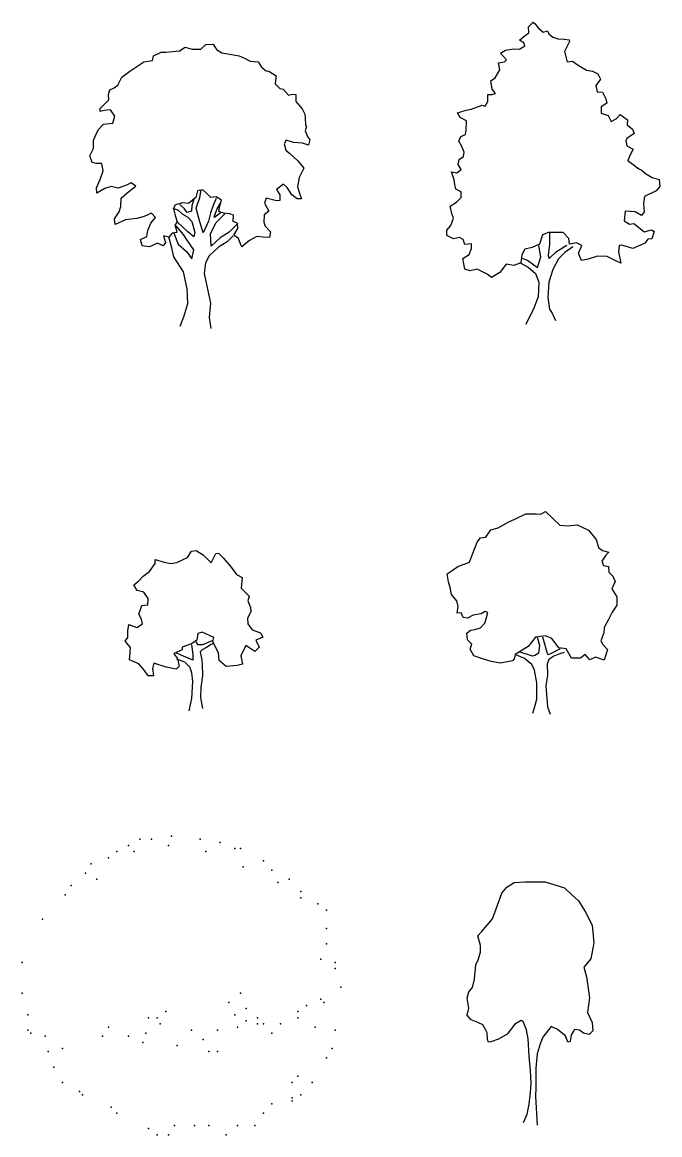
# Model space of a CAD drawing. Header units: metres. Extents: x 129 to 193, y 25 to 172.
# Drawn here: x 129.84 to 153.27, y 98.68 to 139.57 of the extents above; entities that cross this region are included whole.
import ezdxf

# ---------------------------------------------------------------- set-up
doc = ezdxf.new("R2010")
doc.units = ezdxf.units.M
doc.layers.get('0').update_dxf_attribs({"color": 6})
doc.layers.add('Cadastre Land Parcels_SP_EXT', color=7, linetype='Continuous')
doc.styles.get("Standard").update_dxf_attribs({"font": 'ARIAL.TTF'})

# ---------------------------------------------------------------- blocks, each defined once
blk = doc.blocks.new('TREE10E')
for p, q in [((-0.598, 10.202), (-0.389, 10.342)), ((-0.389, 10.342), (-0.134, 10.267)), ((-0.134, 10.267), (0.175, 10.269)), ((0.175, 10.269), (0.368, 10.442)), ((0.368, 10.442), (0.638, 10.444)), ((0.638, 10.444), (0.756, 10.251)), ((0.756, 10.251), (0.95, 10.137)), ((-1.91, 9.805), (-1.601, 9.846)), ((-1.601, 9.846), (-1.564, 10.023)), ((-1.564, 10.023), (-1.277, 10.158)), ((-1.277, 10.158), (-1.101, 10.16)), ((-1.101, 10.16), (-0.598, 10.202)), ((0.95, 10.137), (1.592, 10.026)), ((1.592, 10.026), (1.787, 9.933)), ((1.787, 9.933), (1.998, 9.819)), ((1.998, 9.819), (2.291, 9.799)), ((-2.718, 9.24), (-2.433, 9.453)), ((-2.433, 9.453), (-1.91, 9.805)), ((2.291, 9.799), (2.408, 9.607)), ((2.408, 9.607), (2.581, 9.475)), ((2.581, 9.475), (2.68, 9.454)), ((2.68, 9.454), (2.952, 9.285)), ((-2.871, 8.946), (-2.718, 9.24)), ((2.931, 9.207), (2.916, 8.992)), ((2.952, 9.285), (2.931, 9.207)), ((-3.216, 8.595), (-3.162, 8.773)), ((-3.198, 8.402), (-3.216, 8.595)), ((-3.162, 8.773), (-3.008, 8.851)), ((-3.008, 8.851), (-2.871, 8.946)), ((2.916, 8.992), (3.089, 8.822)), ((3.089, 8.822), (3.205, 8.8)), ((3.205, 8.8), (3.4, 8.57)), ((3.4, 8.57), (3.555, 8.61)), ((3.555, 8.61), (3.671, 8.594)), ((3.671, 8.594), (3.673, 8.34)), ((-3.522, 8.09), (-3.368, 8.229)), ((-3.368, 8.229), (-3.198, 8.402)), ((3.673, 8.34), (3.907, 8.071)), ((-3.521, 7.974), (-3.522, 8.09)), ((-3.367, 8.014), (-3.521, 7.974)), ((-3.135, 8.038), (-3.367, 8.014)), ((-2.978, 7.807), (-3.135, 8.038)), ((-3.053, 7.552), (-2.978, 7.807)), ((3.907, 8.071), (4.008, 7.878)), ((4.008, 7.878), (4.009, 7.745)), ((-3.593, 7.299), (-3.401, 7.511)), ((-3.401, 7.511), (-3.053, 7.552)), ((4.009, 7.745), (4.028, 7.475)), ((4.067, 7.436), (4.013, 7.259)), ((4.028, 7.475), (4.067, 7.436)), ((-3.767, 6.927), (-3.593, 7.299)), ((4.013, 7.259), (4.109, 7.028)), ((4.109, 7.028), (4.187, 6.934)), ((-3.895, 6.346), (-3.765, 6.618)), ((-3.765, 6.618), (-3.767, 6.927)), ((3.319, 6.927), (3.243, 6.789)), ((3.243, 6.789), (3.3, 6.557)), ((3.3, 6.557), (3.456, 6.426)), ((3.591, 6.83), (3.319, 6.927)), ((3.917, 6.816), (3.591, 6.83)), ((4.133, 6.74), (3.917, 6.816)), ((4.187, 6.934), (4.133, 6.74)), ((-3.816, 6.098), (-3.895, 6.346)), ((3.456, 6.426), (3.751, 6.157)), ((3.751, 6.157), (3.963, 5.888)), ((-3.661, 6.06), (-3.816, 6.098)), ((-3.451, 6.062), (-3.661, 6.06)), ((-3.524, 5.481), (-3.41, 5.791)), ((-3.41, 5.791), (-3.451, 6.062)), ((3.963, 5.888), (3.794, 5.555)), ((-3.654, 5.17), (-3.524, 5.481)), ((-2.378, 5.352), (-2.555, 5.273)), ((-2.206, 5.237), (-2.378, 5.352)), ((3.794, 5.555), (3.736, 5.206)), ((-3.636, 4.977), (-3.654, 5.17)), ((-3.344, 5.151), (-3.636, 4.977)), ((-3.112, 5.213), (-3.344, 5.151)), ((-2.863, 5.155), (-3.112, 5.213)), ((-2.555, 5.273), (-2.863, 5.155)), ((-2.744, 4.791), (-2.453, 5.042)), ((-2.453, 5.042), (-2.206, 5.237)), ((0.061, 5.061), (0.003, 4.812)), ((0.255, 5.102), (0.061, 5.061)), ((0.141, 4.813), (0.194, 5.101)), ((0.411, 4.948), (0.255, 5.102)), ((0.55, 4.816), (0.411, 4.948)), ((3.216, 5.302), (2.963, 5.106)), ((2.963, 5.106), (3.081, 4.914)), ((3.081, 4.914), (3.082, 4.698)), ((3.349, 5.187), (3.216, 5.302)), ((3.528, 4.917), (3.349, 5.187)), ((3.723, 4.764), (3.528, 4.917)), ((3.736, 5.206), (3.816, 4.936)), ((3.816, 4.936), (3.878, 4.765)), ((-2.758, 4.481), (-2.744, 4.791)), ((-0.769, 4.535), (-0.785, 4.496)), ((-0.499, 4.615), (-0.769, 4.535)), ((-0.42, 4.4), (-0.592, 4.553)), ((-0.267, 4.594), (-0.499, 4.615)), ((0.003, 4.812), (-0.267, 4.594)), ((-0.15, 4.518), (-0.165, 4.308)), ((-0.074, 4.751), (-0.15, 4.518)), ((0.006, 4.425), (0.141, 4.813)), ((0.646, 4.563), (0.532, 4.236)), ((0.743, 4.835), (0.55, 4.816)), ((0.744, 4.779), (0.646, 4.563)), ((0.937, 4.72), (0.743, 4.835)), ((0.785, 4.393), (0.9, 4.604)), ((0.841, 4.294), (0.878, 4.509)), ((0.878, 4.509), (0.937, 4.72)), ((2.579, 4.794), (2.525, 4.6)), ((2.525, 4.6), (2.682, 4.308)), ((2.966, 4.697), (2.579, 4.794)), ((3.082, 4.698), (2.966, 4.697)), ((3.878, 4.765), (3.723, 4.764)), ((-2.987, 4.031), (-2.818, 4.287)), ((-2.818, 4.287), (-2.758, 4.481)), ((-1.904, 4.117), (-2.175, 4.038)), ((-1.634, 4.236), (-1.904, 4.117)), ((-1.479, 4.082), (-1.634, 4.236)), ((-0.846, 4.419), (-0.651, 4.343)), ((-0.785, 4.496), (-0.823, 4.397)), ((-0.823, 4.397), (-0.766, 4.148)), ((-0.766, 4.148), (-0.687, 3.917)), ((-0.651, 4.343), (-0.496, 4.206)), ((-0.496, 4.206), (-0.301, 4.091)), ((-0.319, 4.268), (-0.42, 4.4)), ((-0.165, 4.308), (-0.319, 4.268)), ((-0.301, 4.091), (-0.145, 3.938)), ((0.125, 4.001), (0.006, 4.425)), ((0.532, 4.236), (0.457, 3.942)), ((0.688, 4.138), (0.785, 4.393)), ((0.902, 4.255), (0.688, 4.082)), ((0.688, 4.082), (0.688, 4.138)), ((0.728, 3.889), (1.057, 4.218)), ((1.019, 4.24), (0.841, 4.294)), ((1.251, 4.219), (1.019, 4.24)), ((1.384, 4.165), (1.251, 4.219)), ((1.369, 3.933), (1.384, 4.165)), ((2.506, 4.174), (2.492, 3.903)), ((2.682, 4.308), (2.506, 4.174)), ((-2.969, 3.822), (-2.987, 4.031)), ((-2.583, 3.996), (-2.969, 3.822)), ((-2.175, 4.038), (-2.583, 3.996)), ((-1.768, 3.599), (-1.654, 3.871)), ((-1.654, 3.871), (-1.479, 4.082)), ((-0.687, 3.917), (-0.78, 3.8)), ((-0.78, 3.8), (-0.723, 3.646)), ((-0.451, 3.449), (-0.724, 3.778)), ((-0.314, 3.566), (-0.665, 3.895)), ((-0.145, 3.938), (-0.043, 3.529)), ((0.267, 3.515), (0.125, 4.001)), ((0.457, 3.942), (0.267, 3.515)), ((0.538, 3.479), (0.728, 3.889)), ((1.503, 3.818), (1.218, 3.539)), ((1.524, 3.873), (1.369, 3.933)), ((1.39, 3.425), (1.543, 3.68)), ((1.543, 3.68), (1.524, 3.873)), ((2.492, 3.903), (2.548, 3.765)), ((2.548, 3.765), (2.743, 3.551)), ((-2.036, 3.265), (-1.805, 3.383)), ((-1.805, 3.383), (-1.768, 3.599)), ((-1.186, 3.404), (-1.123, 3.156)), ((-0.992, 3.351), (-1.186, 3.404)), ((-0.877, 3.506), (-0.992, 3.351)), ((-0.889, 2.965), (-0.992, 3.351)), ((-0.7, 3.524), (-0.877, 3.506)), ((-0.816, 3.507), (-0.658, 3.099)), ((-0.723, 3.646), (-0.7, 3.524)), ((-0.35, 3.278), (-0.451, 3.449)), ((-0.076, 2.894), (-0.35, 3.278)), ((-0.08, 3.374), (-0.314, 3.566)), ((-0.043, 3.529), (-0.08, 3.374)), ((0.564, 3.031), (0.538, 3.479)), ((0.888, 3.327), (0.564, 3.031)), ((1.218, 3.539), (0.888, 3.327)), ((1.373, 3.408), (1.143, 3.19)), ((1.568, 3.31), (1.39, 3.425)), ((1.647, 3.078), (1.568, 3.31)), ((2.241, 3.376), (1.972, 3.236)), ((2.474, 3.356), (2.241, 3.376)), ((2.706, 3.341), (2.474, 3.356)), ((2.743, 3.551), (2.706, 3.341)), ((-1.973, 3.033), (-2.036, 3.265)), ((-1.702, 2.997), (-1.973, 3.033)), ((-1.416, 3.132), (-1.702, 2.997)), ((-1.2, 3.039), (-1.416, 3.132)), ((-1.123, 3.156), (-1.2, 3.039)), ((-0.809, 2.634), (-0.889, 2.965)), ((-0.658, 3.099), (-0.347, 2.831)), ((-0.151, 2.561), (-0.076, 2.894)), ((0.835, 2.995), (0.489, 2.666)), ((1.143, 3.19), (0.835, 2.995)), ((1.686, 3.001), (1.647, 3.078)), ((1.972, 3.236), (1.686, 3.001)), ((-0.457, 2.078), (-0.809, 2.634)), ((-0.347, 2.831), (-0.151, 2.561)), ((0.489, 2.666), (0.353, 2.41)), ((-0.319, 1.46), (-0.457, 2.078)), ((0.353, 2.41), (0.301, 2.023)), ((0.301, 2.023), (0.421, 1.444)), ((-0.293, 0.919), (-0.319, 1.46)), ((0.421, 1.444), (0.542, 0.925)), ((-0.444, 0.431), (-0.293, 0.919)), ((0.542, 0.925), (0.485, 0.4)), ((-0.579, 0.082), (-0.444, 0.431)), ((0.485, 0.4), (0.549, -0.003))]:
    blk.add_line(p, q)
at = {"flags": 1}
blk.add_attdef('Z', (0, 0), '', height=0.2, dxfattribs=at)
blk = doc.blocks.new('TREE11E')
for p, q in [((-0.559, 11.083), (-0.389, 11.256)), ((-0.541, 10.868), (-0.559, 11.083)), ((-0.389, 11.256), (-0.312, 11.201)), ((-0.312, 11.201), (-0.211, 11.064)), ((-0.211, 11.064), (-0.016, 10.894)), ((-0.887, 10.594), (-0.673, 10.773)), ((-0.673, 10.773), (-0.541, 10.868)), ((-0.016, 10.894), (0.138, 10.934)), ((0.138, 10.934), (0.194, 10.835)), ((0.194, 10.835), (0.334, 10.703)), ((0.334, 10.703), (0.527, 10.644)), ((0.527, 10.644), (0.76, 10.629)), ((-1.58, 10.124), (-1.404, 10.225)), ((-1.404, 10.225), (-1.095, 10.283)), ((-1.095, 10.283), (-0.885, 10.268)), ((-0.732, 10.501), (-0.887, 10.594)), ((-0.885, 10.268), (-0.692, 10.386)), ((-0.692, 10.386), (-0.732, 10.501)), ((0.76, 10.629), (0.937, 10.608)), ((0.954, 10.553), (0.763, 10.181)), ((0.937, 10.608), (0.954, 10.553)), ((-1.479, 9.993), (-1.58, 10.124)), ((-1.362, 9.877), (-1.479, 9.993)), ((-1.439, 9.799), (-1.362, 9.877)), ((0.763, 10.181), (0.866, 9.795)), ((0.866, 9.795), (1.059, 9.819)), ((1.059, 9.819), (1.27, 9.682)), ((-1.783, 9.216), (-1.614, 9.505)), ((-1.654, 9.759), (-1.439, 9.799)), ((-1.614, 9.505), (-1.654, 9.759)), ((1.27, 9.682), (1.581, 9.491)), ((1.581, 9.491), (1.797, 9.454)), ((1.797, 9.454), (1.991, 9.362)), ((-1.937, 9.099), (-1.783, 9.216)), ((-1.896, 8.79), (-1.937, 9.099)), ((2.087, 9.169), (1.917, 8.936)), ((1.991, 9.362), (2.087, 9.169)), ((-2.049, 8.595), (-1.894, 8.596)), ((-2.047, 8.341), (-2.049, 8.595)), ((-1.762, 8.636), (-1.896, 8.79)), ((-1.894, 8.596), (-1.762, 8.636)), ((1.917, 8.936), (1.974, 8.704)), ((1.974, 8.704), (2.168, 8.683)), ((2.168, 8.683), (2.286, 8.436)), ((-2.493, 8.127), (-2.261, 8.207)), ((-2.261, 8.207), (-2.145, 8.169)), ((-2.145, 8.169), (-2.047, 8.341)), ((2.326, 8.281), (2.117, 8.141)), ((2.286, 8.436), (2.326, 8.281)), ((-3.166, 7.929), (-2.84, 8.025)), ((-3.07, 7.753), (-3.166, 7.929)), ((-2.84, 8.025), (-2.664, 8.065)), ((-2.664, 8.065), (-2.493, 8.127)), ((2.117, 8.141), (2.119, 7.909)), ((2.119, 7.909), (2.368, 7.834)), ((2.368, 7.834), (2.486, 7.603)), ((2.662, 7.703), (2.816, 7.859)), ((2.816, 7.859), (3.088, 7.668)), ((-2.837, 7.638), (-3.07, 7.753)), ((-2.851, 7.29), (-2.837, 7.638)), ((2.486, 7.603), (2.662, 7.703)), ((3.088, 7.668), (3.067, 7.491)), ((3.067, 7.491), (3.262, 7.321)), ((-3.119, 6.884), (-3.043, 7.056)), ((-3.043, 7.056), (-2.872, 7.135)), ((-2.872, 7.135), (-2.851, 7.29)), ((3.055, 6.988), (3.017, 6.894)), ((3.324, 7.167), (3.055, 6.988)), ((3.262, 7.321), (3.324, 7.167)), ((-3.001, 6.692), (-3.119, 6.884)), ((-2.922, 6.477), (-3.001, 6.692)), ((3.017, 6.894), (3.057, 6.717)), ((3.057, 6.717), (3.29, 6.586)), ((3.29, 6.586), (3.154, 6.331)), ((-3.134, 6.033), (-3.097, 6.205)), ((-3.097, 6.205), (-2.943, 6.322)), ((-2.943, 6.322), (-2.922, 6.477)), ((3.154, 6.331), (3.1, 6.159)), ((3.1, 6.159), (3.194, 6.099)), ((-3.381, 5.76), (-3.187, 5.723)), ((-3.285, 5.468), (-3.381, 5.76)), ((-3.187, 5.723), (-3.033, 5.84)), ((-3.033, 5.84), (-3.134, 6.033)), ((3.194, 6.099), (3.505, 5.869)), ((3.505, 5.869), (3.583, 5.831)), ((3.583, 5.831), (3.739, 5.7)), ((-3.261, 5.297), (-3.285, 5.468)), ((3.739, 5.7), (3.994, 5.547)), ((3.994, 5.547), (4.244, 5.472)), ((4.244, 5.472), (4.268, 5.218)), ((-3.221, 5.12), (-3.261, 5.297)), ((-3.027, 5.028), (-3.221, 5.12)), ((-3.025, 4.812), (-3.027, 5.028)), ((4.131, 5.062), (3.707, 4.848)), ((4.268, 5.218), (4.131, 5.062)), ((-3.432, 4.5), (-3.201, 4.64)), ((-3.369, 4.229), (-3.432, 4.5)), ((-3.201, 4.64), (-3.025, 4.812)), ((3.707, 4.848), (3.67, 4.577)), ((3.67, 4.577), (3.695, 4.285)), ((-3.312, 4.058), (-3.369, 4.229)), ((2.998, 4.318), (2.962, 3.953)), ((3.363, 4.282), (2.998, 4.318)), ((3.596, 4.151), (3.363, 4.282)), ((3.695, 4.285), (3.596, 4.151)), ((-3.557, 3.609), (-3.404, 3.787)), ((-3.404, 3.787), (-3.312, 4.058)), ((2.962, 3.953), (3.157, 3.838)), ((3.157, 3.838), (3.311, 3.856)), ((3.311, 3.856), (3.545, 3.681)), ((3.545, 3.681), (3.7, 3.549)), ((-3.556, 3.415), (-3.557, 3.609)), ((-3.306, 3.301), (-3.556, 3.415)), ((-3.091, 3.341), (-3.306, 3.301)), ((-2.958, 3.265), (-3.091, 3.341)), ((-0.035, 3.443), (-0.149, 3.094)), ((0.174, 3.522), (-0.035, 3.443)), ((0.716, 3.526), (0.174, 3.522)), ((0.213, 3.522), (0.216, 3.097)), ((0.933, 3.312), (0.716, 3.526)), ((0.957, 3.102), (0.933, 3.312)), ((3.7, 3.549), (3.971, 3.629)), ((3.835, 3.28), (3.72, 3.141)), ((3.973, 3.297), (3.835, 3.28)), ((3.971, 3.629), (4.065, 3.569)), ((4.065, 3.569), (3.973, 3.297)), ((-2.896, 3.089), (-2.958, 3.265)), ((-2.647, 3.113), (-2.896, 3.089)), ((-2.738, 2.725), (-2.646, 2.936)), ((-2.646, 2.936), (-2.647, 3.113)), ((-0.689, 2.913), (-0.803, 2.702)), ((-0.418, 2.975), (-0.689, 2.913)), ((-0.149, 3.094), (-0.418, 2.975)), ((-0.106, 2.63), (-0.17, 3.055)), ((0.216, 3.097), (0.164, 2.687)), ((0.473, 2.828), (0.858, 3.063)), ((1.074, 3.004), (0.782, 2.791)), ((1.205, 3.143), (0.957, 3.102)), ((1.4, 3.045), (1.205, 3.143)), ((1.286, 2.773), (1.4, 3.045)), ((2.776, 3.056), (2.755, 2.823)), ((2.87, 3.057), (2.776, 3.056)), ((3.28, 2.944), (2.87, 3.057)), ((3.566, 3.062), (3.28, 2.944)), ((3.72, 3.141), (3.566, 3.062)), ((-2.969, 2.569), (-2.738, 2.725)), ((-2.889, 2.182), (-2.969, 2.569)), ((-0.803, 2.702), (-0.84, 2.408)), ((-0.802, 2.586), (-0.592, 2.51)), ((-0.592, 2.51), (-0.219, 2.242)), ((-0.219, 2.242), (-0.106, 2.63)), ((0.164, 2.687), (0.204, 2.571)), ((0.204, 2.571), (0.473, 2.828)), ((0.552, 2.557), (0.34, 2.169)), ((0.782, 2.791), (0.552, 2.557)), ((1.387, 2.503), (1.286, 2.773)), ((1.636, 2.544), (1.387, 2.503)), ((1.983, 2.663), (1.636, 2.544)), ((2.331, 2.649), (1.983, 2.663)), ((2.625, 2.496), (2.331, 2.649)), ((2.836, 2.398), (2.625, 2.496)), ((2.755, 2.823), (2.836, 2.398)), ((-2.695, 2.123), (-2.889, 2.182)), ((-2.446, 2.186), (-2.695, 2.123)), ((-2.075, 1.995), (-2.446, 2.186)), ((-1.611, 2.054), (-1.919, 1.88)), ((-1.381, 2.365), (-1.611, 2.054)), ((-1.093, 2.312), (-1.381, 2.365)), ((-0.84, 2.408), (-1.093, 2.312)), ((-0.862, 2.408), (-0.568, 2.256)), ((-0.568, 2.256), (-0.295, 2.026)), ((0.34, 2.169), (0.188, 1.703)), ((-1.919, 1.88), (-2.075, 1.995)), ((-0.295, 2.026), (-0.176, 1.701)), ((-0.176, 1.701), (-0.194, 1.159)), ((0.188, 1.703), (0.154, 1.139)), ((-0.194, 1.159), (-0.362, 0.748)), ((0.154, 1.139), (0.218, 0.714)), ((-0.362, 0.748), (-0.651, 0.149)), ((0.218, 0.714), (0.313, 0.56)), ((0.313, 0.56), (0.432, 0.29))]:
    blk.add_line(p, q)
at = {"flags": 1}
blk.add_attdef('Z', (0, 0), '', height=0.2, dxfattribs=at)
blk = doc.blocks.new('TREE15E')
for p, q in [((-0.315, 5.588), (-0.162, 5.821)), ((-0.162, 5.821), (0.009, 5.845)), ((0.009, 5.845), (0.264, 5.692)), ((0.56, 5.401), (0.728, 5.734)), ((0.728, 5.734), (0.828, 5.752)), ((0.828, 5.752), (1, 5.582)), ((-1.704, 5.074), (-1.496, 5.369)), ((-1.498, 5.523), (-1.165, 5.426)), ((-1.496, 5.369), (-1.498, 5.523)), ((-1.165, 5.426), (-0.916, 5.373)), ((-0.916, 5.373), (-0.701, 5.413)), ((-0.701, 5.413), (-0.315, 5.588)), ((0.264, 5.692), (0.56, 5.401)), ((1, 5.582), (1.296, 5.236)), ((-1.935, 4.901), (-1.704, 5.074)), ((1.296, 5.236), (1.492, 4.966)), ((1.492, 4.966), (1.703, 4.852)), ((-2.281, 4.589), (-2.11, 4.723)), ((-2.163, 4.374), (-2.281, 4.589)), ((-2.11, 4.723), (-1.935, 4.901)), ((1.703, 4.852), (1.667, 4.465)), ((-1.914, 4.321), (-2.163, 4.374)), ((-1.757, 4.09), (-1.914, 4.321)), ((-1.772, 3.857), (-1.757, 4.09)), ((1.667, 4.465), (1.823, 4.311)), ((1.823, 4.311), (1.962, 4.174)), ((1.962, 4.174), (1.903, 4.002)), ((-2.101, 3.507), (-1.987, 3.834)), ((-1.987, 3.834), (-1.772, 3.857)), ((1.903, 4.002), (2.004, 3.749)), ((2.004, 3.749), (2.022, 3.594)), ((-2, 3.331), (-2.101, 3.507)), ((-1.96, 3.159), (-2, 3.331)), ((2.022, 3.594), (1.891, 3.361)), ((1.891, 3.361), (1.909, 3.151)), ((-2.5, 2.901), (-2.463, 3.133)), ((-2.498, 2.647), (-2.5, 2.901)), ((-2.463, 3.133), (-2.174, 3.02)), ((-2.174, 3.02), (-1.96, 3.159)), ((1.909, 3.151), (2.066, 2.937)), ((2.066, 2.937), (2.376, 2.823)), ((-2.596, 2.513), (-2.498, 2.647)), ((-2.401, 2.283), (-2.596, 2.513)), ((0.035, 2.55), (-0.158, 2.416)), ((-0.004, 2.495), (0.058, 2.396)), ((0.071, 2.805), (0.035, 2.55)), ((0.226, 2.845), (0.071, 2.805)), ((0.658, 2.655), (0.226, 2.845)), ((0.251, 2.397), (0.637, 2.555)), ((0.621, 2.5), (0.658, 2.655)), ((0.739, 2.246), (0.621, 2.5)), ((2.455, 2.669), (2.207, 2.551)), ((2.207, 2.551), (2.325, 2.298)), ((2.376, 2.823), (2.455, 2.669)), ((-2.436, 1.835), (-2.416, 2.089)), ((-2.416, 2.089), (-2.401, 2.283)), ((-0.504, 2.198), (-0.813, 2.063)), ((-0.813, 2.063), (-0.673, 1.871)), ((-0.114, 1.814), (-0.713, 2.08)), ((-0.158, 2.416), (-0.505, 2.298)), ((-0.505, 2.298), (-0.504, 2.198)), ((-0.157, 2.378), (-0.116, 2.03)), ((0.058, 2.396), (0.251, 2.397)), ((0.231, 2.204), (0.154, 2.126)), ((0.154, 2.126), (0.217, 1.817)), ((0.391, 2.282), (0.231, 2.204)), ((0.561, 2.4), (0.391, 2.282)), ((0.66, 2.439), (0.561, 2.4)), ((0.834, 2.092), (0.739, 2.246)), ((0.859, 1.805), (0.834, 2.092)), ((1.838, 2.355), (1.648, 1.983)), ((2.171, 2.142), (1.838, 2.355)), ((2.325, 2.298), (2.171, 2.142)), ((-2.103, 1.683), (-2.436, 1.835)), ((-1.891, 1.435), (-2.103, 1.683)), ((-1.545, 1.709), (-1.599, 1.515)), ((-1.096, 1.558), (-1.545, 1.709)), ((-0.712, 1.87), (-0.423, 1.756)), ((-0.673, 1.871), (-0.616, 1.6)), ((-0.423, 1.756), (-0.228, 1.565)), ((-0.116, 2.03), (-0.114, 1.814)), ((0.217, 1.817), (0.235, 1.662)), ((0.235, 1.662), (0.238, 1.259)), ((1.109, 1.592), (0.859, 1.805)), ((1.711, 1.674), (1.518, 1.617)), ((1.648, 1.983), (1.711, 1.674)), ((-1.751, 1.243), (-1.891, 1.435)), ((-1.558, 1.245), (-1.751, 1.243)), ((-1.599, 1.515), (-1.558, 1.245)), ((-0.731, 1.483), (-1.096, 1.558)), ((-0.616, 1.6), (-0.731, 1.483)), ((-0.228, 1.565), (-0.166, 1.349)), ((-0.166, 1.349), (-0.125, 1.04)), ((0.238, 1.259), (0.186, 0.811)), ((1.518, 1.617), (1.109, 1.592)), ((-0.125, 1.04), (-0.159, 0.404)), ((0.186, 0.811), (0.167, 0.446)), ((0.167, 0.446), (0.248, 0.037)), ((-0.159, 0.404), (-0.255, -0.044))]:
    blk.add_line(p, q)
at = {"flags": 1}
blk.add_attdef('Z', (0, 0), '', height=0.2, dxfattribs=at)
blk = doc.blocks.new('TREE16E')
for p, q in [((-1.282, 6.9), (-1.034, 7.018)), ((-1.034, 7.018), (-0.648, 7.198)), ((-0.648, 7.198), (-0.278, 7.201)), ((-0.278, 7.201), (-0.101, 7.18)), ((-0.101, 7.18), (0.07, 7.281)), ((0.07, 7.281), (0.599, 6.782)), ((-2.128, 6.335), (-1.937, 6.608)), ((-1.937, 6.608), (-1.667, 6.687)), ((-1.667, 6.687), (-1.282, 6.9)), ((0.599, 6.782), (0.886, 6.762)), ((0.886, 6.762), (1.234, 6.787)), ((1.234, 6.787), (1.645, 6.597)), ((1.645, 6.597), (1.935, 6.251)), ((-2.61, 5.712), (-2.437, 6.156)), ((-2.437, 6.156), (-2.322, 6.312)), ((-2.322, 6.312), (-2.128, 6.335)), ((1.935, 6.251), (2.015, 5.959)), ((2.015, 5.959), (2.17, 5.844)), ((2.17, 5.844), (2.403, 5.79)), ((2.403, 5.79), (2.288, 5.673)), ((-3.148, 5.26), (-2.724, 5.419)), ((-2.724, 5.419), (-2.61, 5.712)), ((2.288, 5.673), (2.135, 5.457)), ((2.135, 5.457), (2.197, 5.302)), ((-3.549, 4.986), (-3.395, 5.087)), ((-3.492, 4.7), (-3.549, 4.986)), ((-3.395, 5.087), (-3.148, 5.26)), ((2.197, 5.302), (2.39, 5.265)), ((2.39, 5.265), (2.392, 5.055)), ((2.392, 5.055), (2.548, 4.902)), ((-3.429, 4.484), (-3.492, 4.7)), ((2.627, 4.709), (2.513, 4.437)), ((2.548, 4.902), (2.627, 4.709)), ((-3.389, 4.236), (-3.429, 4.484)), ((-3.194, 4.005), (-3.389, 4.236)), ((2.513, 4.437), (2.687, 4.145)), ((2.687, 4.145), (2.689, 3.836)), ((-3.137, 3.79), (-3.194, 4.005)), ((-3.173, 3.541), (-3.137, 3.79)), ((2.689, 3.836), (2.52, 3.586)), ((-3.035, 3.559), (-3.173, 3.541)), ((-2.957, 3.388), (-3.035, 3.559)), ((-2.802, 3.367), (-2.957, 3.388)), ((-2.592, 3.468), (-2.802, 3.367)), ((-2.3, 3.526), (-2.592, 3.468)), ((-2.146, 3.605), (-2.3, 3.526)), ((-2.164, 3.179), (-2.105, 3.334)), ((-2.051, 3.567), (-2.146, 3.605)), ((-2.105, 3.334), (-2.051, 3.567)), ((2.384, 3.314), (2.231, 3.02)), ((2.52, 3.586), (2.384, 3.314)), ((-2.819, 2.809), (-2.682, 2.926)), ((-2.682, 2.926), (-2.527, 2.944)), ((-2.527, 2.944), (-2.318, 3.006)), ((-2.318, 3.006), (-2.164, 3.179)), ((2.231, 3.02), (2.216, 2.826)), ((-2.795, 2.571), (-2.819, 2.809)), ((-2.639, 2.401), (-2.795, 2.571)), ((-0.303, 2.668), (-0.571, 2.318)), ((0.067, 2.715), (-0.303, 2.668)), ((-0.242, 2.669), (-0.146, 2.36)), ((0.15, 2.014), (-0.027, 2.67)), ((0.3, 2.618), (0.067, 2.715)), ((0.557, 2.272), (0.3, 2.618)), ((2.216, 2.826), (2.102, 2.532)), ((2.102, 2.532), (2.181, 2.4)), ((-2.699, 2.224), (-2.639, 2.401)), ((-2.559, 1.976), (-2.699, 2.224)), ((-0.571, 2.318), (-1.05, 2.027)), ((-0.414, 1.971), (-0.896, 2.122)), ((-0.183, 2.072), (-0.315, 1.994)), ((-0.146, 2.36), (-0.183, 2.072)), ((0.249, 2.054), (0.15, 2.014)), ((0.612, 2.233), (0.249, 2.054)), ((0.828, 2.235), (0.557, 2.272)), ((0.751, 2.096), (0.558, 2.039)), ((1.024, 1.888), (0.828, 2.235)), ((2.181, 2.4), (2.353, 2.208)), ((2.353, 2.208), (2.224, 1.82)), ((-2.287, 1.879), (-2.559, 1.976)), ((-1.921, 1.766), (-2.287, 1.879)), ((-1.589, 1.713), (-1.921, 1.766)), ((-1.148, 1.794), (-1.589, 1.713)), ((-1.087, 1.872), (-1.148, 1.794)), ((-1.05, 2.027), (-1.087, 1.872)), ((-0.701, 1.875), (-1.05, 2.027)), ((-0.428, 1.661), (-0.701, 1.875)), ((-0.332, 1.452), (-0.428, 1.661)), ((-0.315, 1.994), (-0.414, 1.971)), ((0.19, 1.843), (0.136, 1.666)), ((0.136, 1.666), (0.139, 1.262)), ((0.382, 1.961), (0.19, 1.843)), ((0.558, 2.039), (0.382, 1.961)), ((1.35, 1.891), (1.024, 1.888)), ((1.526, 2.025), (1.35, 1.891)), ((1.699, 1.833), (1.526, 2.025)), ((1.913, 1.934), (1.699, 1.833)), ((2.224, 1.82), (1.913, 1.934)), ((-0.251, 0.988), (-0.332, 1.452)), ((0.139, 1.262), (0.081, 0.875)), ((-0.249, 0.718), (-0.251, 0.988)), ((0.081, 0.875), (0.148, 0.102)), ((-0.247, 0.386), (-0.249, 0.718)), ((-0.397, -0.135), (-0.322, 0.114)), ((-0.322, 0.114), (-0.247, 0.386)), ((0.148, 0.102), (0.244, -0.169))]:
    blk.add_line(p, q)
at = {"flags": 1}
blk.add_attdef('Z', (0, 0), '', height=0.2, dxfattribs=at)
blk = doc.blocks.new('TREE2')
for p in [(-1.645, 5.536), (-1.223, 5.536), (-0.484, 5.649), (0.571, 5.536), (1.309, 5.423), (-2.489, 5.083), (-2.067, 5.31), (-1.856, 5.083), (-0.59, 5.31), (0.782, 5.083), (1.837, 5.197), (2.047, 5.197), (-3.438, 4.631), (-2.805, 4.857), (2.153, 4.518), (2.891, 4.744), (-3.649, 4.292), (3.208, 4.405), (-4.176, 3.839), (-3.227, 4.065), (3.419, 3.952), (3.841, 4.065), (-4.387, 3.5), (4.263, 3.613), (4.263, 3.387), (4.896, 3.16), (5.212, 2.934), (-5.231, 2.595), (5.212, 2.255), (5.212, 1.69), (-5.97, 1.011), (5.001, 1.124), (5.529, 1.011), (5.529, 0.785), (5.74, 0.106), (-5.97, -0.12), (2.047, -0.12), (5.001, -0.346), (-0.695, -0.799), (1.626, -0.46), (2.258, -0.686), (4.157, -0.799), (4.474, -0.573), (5.107, -0.46), (-5.759, -0.912), (-1.328, -1.025), (-1.012, -1.025), (1.837, -0.912), (2.258, -1.138), (2.68, -1.025), (4.157, -1.025), (4.157, -1.025), (-5.759, -1.478), (-5.653, -1.591), (-2.805, -1.365), (-1.434, -1.591), (-0.906, -1.251), (0.254, -1.478), (1.204, -1.478), (1.942, -1.365), (2.68, -1.251), (2.891, -1.251), (3.208, -1.591), (3.524, -1.251), (4.79, -1.365), (5.529, -1.478), (-5.126, -1.704), (-3.016, -1.704), (-2.067, -1.704), (-1.539, -1.93), (-0.273, -2.043), (0.676, -1.817), (-5.02, -2.269), (-4.493, -2.156), (0.887, -2.269), (1.204, -2.269), (5.423, -2.156), (-4.809, -2.835), (5.212, -2.496), (4.157, -3.174), (-4.493, -3.401), (3.946, -3.401), (4.685, -3.401), (-3.86, -3.74), (-3.755, -3.853), (3.946, -3.966), (3.946, -4.079), (4.263, -3.853), (-2.7, -4.306), (3.208, -4.193), (-2.489, -4.532), (2.891, -4.532), (-1.328, -5.098), (-0.379, -4.984), (0.36, -4.984), (0.887, -4.984), (1.942, -4.984), (2.575, -4.984), (-1.012, -5.324), (-0.59, -5.324), (1.52, -5.324)]:
    blk.add_point(p)
at = {"flags": 1}
blk.add_attdef('Z', (0, 0), '', height=0.2, dxfattribs=at)
blk = doc.blocks.new('TREE20E')
for p, q in [((-1.127, 8.5), (-0.935, 8.717)), ((-0.935, 8.717), (-0.666, 8.89)), ((-0.666, 8.89), (-0.262, 8.915)), ((-0.262, 8.915), (0.202, 8.919)), ((0.202, 8.919), (0.473, 8.921)), ((0.473, 8.921), (1.176, 8.694)), ((1.176, 8.694), (1.449, 8.442)), ((-1.278, 8.056), (-1.127, 8.5)), ((1.449, 8.442), (1.7, 8.212)), ((1.7, 8.212), (1.935, 7.827)), ((-1.468, 7.552), (-1.278, 8.056)), ((1.935, 7.827), (2.193, 7.326)), ((-1.659, 7.318), (-1.468, 7.552)), ((-2.005, 6.928), (-1.873, 7.084)), ((-1.873, 7.084), (-1.659, 7.318)), ((2.193, 7.326), (2.253, 6.669)), ((-1.908, 6.581), (-2.005, 6.928)), ((-1.906, 6.327), (-1.908, 6.581)), ((2.253, 6.669), (2.142, 6.088)), ((-1.998, 6.055), (-1.906, 6.327)), ((-2.13, 5.341), (-2.074, 5.861)), ((-2.074, 5.861), (-1.998, 6.055)), ((2.142, 6.088), (1.896, 5.776)), ((1.896, 5.776), (1.992, 5.429)), ((-2.205, 5.031), (-2.13, 5.341)), ((1.992, 5.429), (2.098, 4.656)), ((-2.337, 4.875), (-2.205, 5.031)), ((-2.396, 4.637), (-2.337, 4.875)), ((-2.332, 4.273), (-2.396, 4.637)), ((2.098, 4.656), (2.025, 4.113)), ((-2.391, 4.018), (-2.332, 4.273)), ((2.025, 4.113), (2.199, 3.744)), ((-2.251, 3.848), (-2.391, 4.018)), ((-2.002, 3.75), (-2.251, 3.848)), ((-1.824, 3.658), (-2.002, 3.75)), ((-0.647, 3.683), (-0.932, 3.316)), ((-0.416, 3.823), (-0.647, 3.683)), ((-0.338, 3.785), (-0.416, 3.823)), ((-0.22, 3.477), (-0.338, 3.785)), ((2.199, 3.744), (2.224, 3.435)), ((-1.707, 3.465), (-1.824, 3.658)), ((-1.667, 3.366), (-1.707, 3.465)), ((-1.649, 3.117), (-1.667, 3.366)), ((-0.932, 3.316), (-1.24, 3.137)), ((-0.156, 3.146), (-0.22, 3.477)), ((0.554, 3.422), (0.385, 3.211)), ((0.691, 3.6), (0.554, 3.422)), ((0.924, 3.486), (0.691, 3.6)), ((1.219, 3.256), (0.924, 3.486)), ((1.429, 3.296), (1.392, 3.042)), ((1.543, 3.491), (1.429, 3.296)), ((1.737, 3.47), (1.543, 3.491)), ((1.876, 3.355), (1.737, 3.47)), ((2.086, 3.301), (1.876, 3.355)), ((2.224, 3.435), (2.086, 3.301)), ((-1.609, 3.018), (-1.649, 3.117)), ((-1.532, 3.041), (-1.609, 3.018)), ((-1.24, 3.137), (-1.532, 3.041)), ((-0.113, 2.51), (-0.156, 3.146)), ((0.287, 2.956), (0.174, 2.59)), ((0.385, 3.211), (0.287, 2.956)), ((1.298, 3.024), (1.219, 3.256)), ((1.392, 3.042), (1.298, 3.024)), ((-0.07, 1.985), (-0.113, 2.51)), ((0.174, 2.59), (0.123, 2.07)), ((0.123, 2.07), (0.125, 1.738)), ((-0.05, 1.521), (-0.07, 1.985)), ((0.125, 1.738), (0.128, 1.351)), ((-0.064, 1.173), (-0.05, 1.521)), ((0.128, 1.351), (0.109, 1.025)), ((-0.121, 0.747), (-0.064, 1.173)), ((0.109, 1.025), (0.178, -0.025)), ((-0.196, 0.382), (-0.121, 0.747)), ((-0.326, 0.071), (-0.196, 0.382))]:
    blk.add_line(p, q)
at = {"flags": 1}
blk.add_attdef('Z', (0, 0), '', height=0.2, dxfattribs=at)

msp = doc.modelspace()

# ---------------------------------------------------------------- block references
at = {"layer": 'Cadastre Land Parcels_SP_EXT'}
for name, p in [('TREE11E', (149.001, 128.312)), ('TREE10E', (136.224, 128.312)), ('TREE16E', (149.001, 114.303)), ('TREE15E', (136.224, 114.303)), ('TREE2', (135.812, 104.003)), ('TREE20E', (148.589, 99.059))]:
    msp.add_blockref(name, p, dxfattribs=at)

doc.saveas('drawing.dxf')
